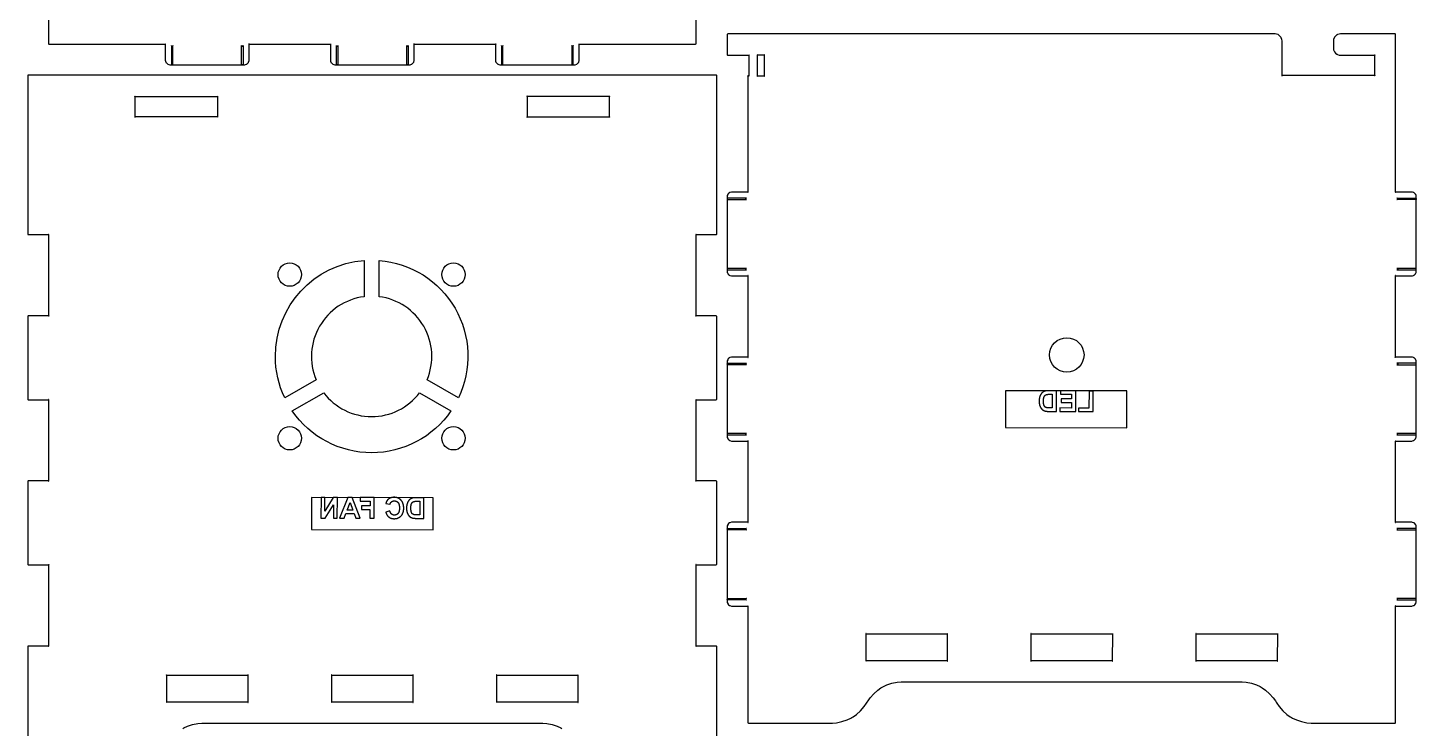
# Model space of a CAD drawing. Header units: millimetres. Extents: x 10 to 212, y 10 to 409.
# Drawn here: x 10 to 211.9, y 111 to 212.8 of the extents above; entities that cross this region are included whole.
import ezdxf

# ---------------------------------------------------------------- set-up
doc = ezdxf.new("R2010")
doc.units = ezdxf.units.MM
doc.layers.get('0').update_dxf_attribs({"linetype": 'CONTINUOUS'})

msp = doc.modelspace()

# ---------------------------------------------------------------- linework, layer by layer
for p, q in [((159.59, 160), (158.48, 160.01)), ((159.58, 157), (159.59, 160)), ((162.38, 160), (160.16, 160)), ((160.16, 160), (160.16, 159.49)), ((162.38, 157), (162.38, 160)), ((164.32, 159.97), (164.31, 157.5)), ((164.93, 159.97), (164.32, 159.97)), ((164.92, 156.99), (164.93, 159.97)), ((158.98, 157.51), (158.53, 157.51)), ((158.71, 159.5), (158.98, 159.5)), ((158.98, 159.5), (158.98, 157.51)), ((161.77, 157.5), (160.09, 157.51)), ((160.09, 157.51), (160.09, 157)), ((160.16, 159.49), (161.78, 159.49)), ((161.77, 158.83), (160.27, 158.83)), ((160.27, 158.83), (160.27, 158.32)), ((160.27, 158.32), (161.77, 158.32)), ((161.78, 159.49), (161.77, 158.83)), ((161.77, 158.32), (161.77, 157.5)), ((164.31, 157.5), (162.81, 157.5)), ((162.81, 157.5), (162.81, 157)), ((158.44, 157.01), (159.58, 157)), ((160.09, 157), (162.38, 157)), ((162.81, 157), (164.92, 156.99)), ((52.64, 144.49), (52.63, 141.49)), ((53.2, 144.49), (52.64, 144.49)), ((54.43, 144.49), (53.2, 142.49)), ((53.2, 142.49), (53.2, 144.49)), ((53.24, 141.49), (54.45, 143.44)), ((55.02, 144.48), (54.43, 144.49)), ((54.45, 143.44), (54.45, 141.49)), ((55.01, 141.48), (55.02, 144.48)), ((56.55, 144.48), (55.34, 141.48)), ((56.46, 142.67), (56.87, 143.78)), ((57.19, 144.48), (56.55, 144.48)), ((56.87, 143.78), (57.27, 142.67)), ((58.35, 141.48), (57.19, 144.48)), ((60.37, 144.47), (58.32, 144.48)), ((58.32, 144.48), (58.32, 143.97)), ((58.32, 143.97), (59.77, 143.97)), ((59.77, 143.97), (59.77, 143.26)), ((60.37, 141.47), (60.37, 144.47)), ((62.07, 143.64), (62.67, 143.5)), ((67.6, 144.45), (66.49, 144.46)), ((66.72, 143.95), (66.99, 143.95)), ((66.99, 143.95), (66.99, 141.96)), ((67.59, 141.45), (67.6, 144.45)), ((52.63, 141.49), (53.24, 141.49)), ((54.45, 141.49), (55.01, 141.48)), ((55.34, 141.48), (56, 141.48)), ((56, 141.48), (56.26, 142.16)), ((56.26, 142.16), (57.46, 142.16)), ((57.27, 142.67), (56.46, 142.67)), ((57.46, 142.16), (57.71, 141.48)), ((57.71, 141.48), (58.35, 141.48)), ((59.77, 143.26), (58.51, 143.26)), ((58.51, 143.26), (58.51, 142.75)), ((58.51, 142.75), (59.76, 142.75)), ((59.76, 142.75), (59.76, 141.47)), ((59.76, 141.47), (60.37, 141.47)), ((62.65, 142.57), (62.06, 142.38)), ((66.45, 141.46), (67.59, 141.45)), ((66.99, 141.96), (66.53, 141.96))]:
    msp.add_line(p, q)
for points in [[(13, 227.4), (13, 210.5), (13, 210.48), (13.03, 210.43), (13.08, 210.4), (13.1, 210.4), (30, 210.4), (30.01, 210.4), (30.04, 210.41), (30.04, 210.44), (30.01, 210.44), (30, 210.41), (30, 210.4), (30, 208.1), (30, 208.06), (30.02, 207.92), (30.08, 207.78), (30.09, 207.75), (30.11, 207.72), (30.21, 207.61), (30.32, 207.51), (30.35, 207.49), (30.38, 207.48), (30.52, 207.43), (30.65, 207.4), (30.7, 207.4), (31, 207.4), (41.2, 207.4), (41.18, 207.4), (41.13, 207.43), (41.1, 207.48), (41.1, 207.5), (41.1, 210.2), (41.1, 210.19), (41.11, 210.15), (41.11, 210.15), (41.12, 210.15), (41.15, 210.12), (41.15, 210.11), (41.15, 210.11), (41.19, 210.1), (41.2, 210.1), (41.21, 210.1), (41.25, 210.11), (41.25, 210.11), (41.25, 210.12), (41.28, 210.15), (41.29, 210.15), (41.29, 210.15), (41.3, 210.19), (41.3, 210.2), (41.3, 207.5), (41.3, 207.48), (41.27, 207.43), (41.22, 207.4), (41.2, 207.4), (41.5, 207.4), (41.54, 207.4), (41.68, 207.43), (41.82, 207.48), (41.85, 207.49), (41.88, 207.51), (41.99, 207.61), (42.09, 207.72), (42.11, 207.75), (42.12, 207.78), (42.2, 208.02), (42.2, 208.1), (42.2, 210.4), (54, 210.4), (54, 210.41), (54.01, 210.44), (54.04, 210.44), (54.04, 210.41), (54.01, 210.4), (54, 210.4), (54, 208.1), (54, 208.06), (54.02, 207.92), (54.08, 207.78), (54.09, 207.75), (54.11, 207.72), (54.21, 207.61), (54.32, 207.51), (54.35, 207.49), (54.38, 207.48), (54.52, 207.43), (54.65, 207.4), (54.7, 207.4), (55, 207.4), (54.98, 207.4), (54.93, 207.43), (54.9, 207.48), (54.9, 207.5), (54.9, 210.2), (54.9, 210.19), (54.91, 210.15), (54.91, 210.15), (54.91, 210.15), (54.95, 210.12), (54.95, 210.11), (54.95, 210.11), (54.99, 210.1), (55, 210.1), (55.01, 210.1), (55.05, 210.11), (55.05, 210.11), (55.05, 210.12), (55.08, 210.15), (55.09, 210.15), (55.09, 210.15), (55.1, 210.19), (55.1, 210.2), (55.1, 207.5), (55.1, 207.48), (55.07, 207.43), (55.02, 207.4), (55, 207.4), (65.2, 207.4), (65.18, 207.4), (65.13, 207.43), (65.1, 207.48), (65.1, 207.5), (65.1, 210.2), (65.1, 210.19), (65.11, 210.15), (65.11, 210.15), (65.11, 210.15), (65.15, 210.12), (65.15, 210.11), (65.15, 210.11), (65.19, 210.1), (65.2, 210.1), (65.21, 210.1), (65.25, 210.11), (65.25, 210.11), (65.25, 210.12), (65.28, 210.15), (65.29, 210.15), (65.29, 210.15), (65.3, 210.19), (65.3, 210.2), (65.3, 207.5), (65.3, 207.48), (65.27, 207.43), (65.22, 207.4), (65.2, 207.4), (65.5, 207.4), (65.59, 207.4), (65.82, 207.48), (65.85, 207.49), (65.88, 207.51), (65.99, 207.61), (66.09, 207.72), (66.11, 207.75), (66.12, 207.78), (66.2, 208.02), (66.2, 208.1), (66.2, 210.4), (78, 210.4), (78, 210.41), (78.01, 210.44), (78.04, 210.44), (78.04, 210.41), (78.01, 210.4), (78, 210.4), (78, 208.1), (78, 208.06), (78.02, 207.92), (78.08, 207.78), (78.09, 207.75), (78.11, 207.72), (78.21, 207.61), (78.32, 207.51), (78.35, 207.49), (78.38, 207.48), (78.52, 207.43), (78.65, 207.4), (78.7, 207.4), (79, 207.4), (79.02, 207.4), (79.07, 207.43), (79.1, 207.48), (79.1, 207.5), (79.1, 210.2), (79.1, 210.19), (79.09, 210.15), (79.09, 210.15), (79.08, 210.15), (79.05, 210.12), (79.05, 210.11), (79.05, 210.11), (79.01, 210.1), (79, 210.1), (78.99, 210.1), (78.95, 210.11), (78.95, 210.11), (78.95, 210.12), (78.91, 210.15), (78.91, 210.15), (78.91, 210.15), (78.9, 210.19), (78.9, 210.2), (78.9, 207.5), (78.9, 207.48), (78.93, 207.43), (78.98, 207.4), (79, 207.4), (89.2, 207.4), (89.5, 207.4), (89.59, 207.4), (89.82, 207.48), (89.85, 207.49), (89.88, 207.51), (89.99, 207.61), (90.09, 207.72), (90.11, 207.75), (90.12, 207.78), (90.2, 208.02), (90.2, 208.1), (90.2, 210.4), (90.19, 210.4), (90.16, 210.41), (90.16, 210.44), (90.18, 210.44), (90.2, 210.41), (90.2, 210.4), (107.1, 210.4), (107.12, 210.4), (107.17, 210.43), (107.2, 210.48), (107.2, 210.5), (107.2, 227.4)], [(110.2, 105.8), (110.2, 122.8), (110.2, 122.82), (110.17, 122.87), (110.12, 122.9), (110.1, 122.9), (107.2, 122.9), (107.2, 134.7), (107.2, 134.71), (107.19, 134.74), (107.16, 134.74), (107.16, 134.72), (107.19, 134.7), (107.2, 134.7), (110.1, 134.7), (110.12, 134.7), (110.17, 134.73), (110.2, 134.78), (110.2, 134.8), (110.2, 146.8), (110.2, 146.82), (110.17, 146.87), (110.12, 146.9), (110.1, 146.9), (107.2, 146.9), (107.2, 146.89), (107.19, 146.86), (107.16, 146.86), (107.16, 146.89), (107.19, 146.9), (107.2, 146.9), (107.2, 158.7), (107.19, 158.7), (107.16, 158.72), (107.16, 158.74), (107.19, 158.74), (107.2, 158.71), (107.2, 158.7), (110.1, 158.7), (110.12, 158.7), (110.17, 158.73), (110.2, 158.78), (110.2, 158.8), (110.2, 170.8), (110.2, 170.82), (110.17, 170.87), (110.12, 170.9), (110.1, 170.9), (107.2, 170.9), (107.2, 170.89), (107.19, 170.86), (107.16, 170.86), (107.16, 170.89), (107.19, 170.9), (107.2, 170.9), (107.2, 182.7), (110.1, 182.7), (110.12, 182.7), (110.17, 182.73), (110.2, 182.78), (110.2, 182.8), (110.2, 199.8), (110.2, 205.8), (110.2, 205.82), (110.17, 205.87), (110.12, 205.9), (110.1, 205.9), (107.1, 205.9), (70.1, 205.9), (50.1, 205.9), (13.1, 205.9), (10.1, 205.9), (10.08, 205.9), (10.03, 205.87), (10, 205.82), (10, 205.8), (10, 199.8), (10, 182.8), (10, 182.78), (10.03, 182.73), (10.08, 182.7), (10.1, 182.7), (13, 182.7), (13, 182.71), (13.01, 182.74), (13.04, 182.74), (13.04, 182.72), (13.01, 182.7), (13, 182.7), (13, 170.9), (13.01, 170.9), (13.04, 170.89), (13.04, 170.86), (13.01, 170.86), (13, 170.89), (13, 170.9), (10.1, 170.9), (10.08, 170.9), (10.03, 170.87), (10, 170.82), (10, 170.8), (10, 158.8), (10, 158.78), (10.03, 158.73), (10.08, 158.7), (10.1, 158.7), (13, 158.7), (13, 146.9), (10.1, 146.9), (10.08, 146.9), (10.03, 146.87), (10, 146.82), (10, 146.8), (10, 134.8), (10, 134.78), (10.03, 134.73), (10.08, 134.7), (10.1, 134.7), (13, 134.7), (13, 134.71), (13.01, 134.74), (13.04, 134.74), (13.04, 134.72), (13.01, 134.7), (13, 134.7), (13, 122.9), (13.01, 122.9), (13.04, 122.89), (13.04, 122.86), (13.01, 122.86), (13, 122.89), (13, 122.9), (10.1, 122.9), (10.08, 122.9), (10.03, 122.87), (10, 122.82), (10, 122.8), (10, 105.8)], [(32.54, 110.91), (32.71, 111.01), (33.24, 111.25), (33.96, 111.5), (34.72, 111.65), (35.3, 111.7), (35.49, 111.7), (84.71, 111.7), (84.9, 111.7), (85.48, 111.65), (86.23, 111.5), (86.96, 111.25), (87.49, 111.01), (87.66, 110.91)]]:
    msp.add_lwpolyline(points)
for points in [[(31.1, 207.48), (31.1, 207.5), (31.1, 210.2), (31.1, 210.19), (31.09, 210.15), (31.09, 210.15), (31.08, 210.15), (31.05, 210.12), (31.05, 210.11), (31.05, 210.11), (31.01, 210.1), (31, 210.1), (30.99, 210.1), (30.95, 210.11), (30.95, 210.11), (30.95, 210.12), (30.91, 210.15), (30.91, 210.15), (30.91, 210.15), (30.9, 210.19), (30.9, 210.2), (30.9, 207.5), (30.9, 207.48), (30.93, 207.43), (30.98, 207.4), (31, 207.4), (31.02, 207.4), (31.07, 207.43)], [(42.16, 210.44), (42.16, 210.41), (42.19, 210.4), (42.2, 210.4), (42.2, 210.41), (42.18, 210.44)], [(66.18, 210.44), (66.16, 210.44), (66.16, 210.41), (66.19, 210.4), (66.2, 210.4), (66.2, 210.41)], [(89.3, 210.2), (89.3, 210.19), (89.29, 210.15), (89.29, 210.15), (89.28, 210.15), (89.25, 210.12), (89.25, 210.11), (89.25, 210.11), (89.21, 210.1), (89.2, 210.1), (89.19, 210.1), (89.15, 210.11), (89.15, 210.11), (89.15, 210.12), (89.11, 210.15), (89.11, 210.15), (89.11, 210.15), (89.1, 210.19), (89.1, 210.2), (89.1, 207.5), (89.1, 207.48), (89.13, 207.43), (89.18, 207.4), (89.2, 207.4), (89.22, 207.4), (89.27, 207.43), (89.3, 207.48), (89.3, 207.5)], [(127.6, 111.75), (128.38, 111.91), (129.13, 112.16), (129.68, 112.42), (129.85, 112.52), (130.02, 112.62), (130.51, 112.96), (131.11, 113.49), (131.64, 114.09), (131.98, 114.58), (132.08, 114.75), (132.18, 114.92), (132.51, 115.39), (133.02, 115.97), (133.6, 116.48), (134.07, 116.81), (134.24, 116.91), (134.41, 117.01), (134.94, 117.25), (135.66, 117.5), (136.42, 117.65), (137, 117.7), (137.19, 117.7), (186.41, 117.7), (186.6, 117.7), (187.18, 117.65), (187.93, 117.5), (188.66, 117.25), (189.19, 117.01), (189.36, 116.91), (189.52, 116.81), (190, 116.48), (190.58, 115.97), (191.09, 115.39), (191.42, 114.92), (191.52, 114.75), (191.62, 114.58), (191.96, 114.09), (192.49, 113.49), (193.09, 112.96), (193.58, 112.62), (193.75, 112.52), (193.92, 112.42), (194.47, 112.16), (195.22, 111.91), (196, 111.75), (196.6, 111.7), (196.8, 111.7), (208.8, 111.7), (208.82, 111.7), (208.87, 111.73), (208.9, 111.78), (208.9, 111.8), (208.9, 128.7), (208.9, 128.71), (208.88, 128.74), (208.86, 128.74), (208.86, 128.72), (208.89, 128.7), (208.9, 128.7), (211.2, 128.7), (211.24, 128.7), (211.38, 128.72), (211.52, 128.78), (211.55, 128.79), (211.58, 128.81), (211.69, 128.91), (211.79, 129.02), (211.81, 129.05), (211.82, 129.08), (211.9, 129.32), (211.9, 129.4), (211.9, 129.7), (211.9, 139.9), (211.9, 140.2), (211.9, 140.25), (211.88, 140.38), (211.82, 140.52), (211.81, 140.55), (211.79, 140.58), (211.69, 140.69), (211.58, 140.79), (211.55, 140.81), (211.52, 140.82), (211.38, 140.88), (211.24, 140.9), (211.2, 140.9), (208.9, 140.9), (208.89, 140.9), (208.86, 140.89), (208.86, 140.86), (208.88, 140.86), (208.9, 140.89), (208.9, 140.9), (208.9, 152.7), (208.89, 152.7), (208.86, 152.72), (208.86, 152.74), (208.88, 152.74), (208.9, 152.71), (208.9, 152.7), (211.2, 152.7), (211.24, 152.7), (211.38, 152.73), (211.52, 152.78), (211.55, 152.79), (211.58, 152.81), (211.69, 152.91), (211.79, 153.02), (211.81, 153.05), (211.82, 153.08), (211.9, 153.32), (211.9, 153.4), (211.9, 153.7), (211.9, 153.72), (211.87, 153.77), (211.82, 153.8), (211.8, 153.8), (209.1, 153.8), (209.11, 153.8), (209.15, 153.79), (209.15, 153.79), (209.15, 153.78), (209.18, 153.75), (209.19, 153.75), (209.19, 153.75), (209.2, 153.71), (209.2, 153.7), (209.2, 153.69), (209.19, 153.65), (209.19, 153.65), (209.18, 153.65), (209.15, 153.62), (209.15, 153.61), (209.15, 153.61), (209.11, 153.6), (209.1, 153.6), (211.8, 153.6), (211.82, 153.6), (211.87, 153.63), (211.9, 153.68), (211.9, 153.7), (211.9, 163.9), (211.9, 164.2), (211.9, 164.25), (211.88, 164.38), (211.82, 164.52), (211.81, 164.55), (211.79, 164.58), (211.69, 164.69), (211.58, 164.79), (211.55, 164.81), (211.52, 164.82), (211.38, 164.88), (211.24, 164.9), (211.2, 164.9), (208.9, 164.9), (208.9, 164.89), (208.88, 164.86), (208.86, 164.86), (208.86, 164.89), (208.89, 164.9), (208.9, 164.9), (208.9, 176.7), (208.9, 176.71), (208.88, 176.74), (208.86, 176.74), (208.86, 176.72), (208.89, 176.7), (208.9, 176.7), (211.2, 176.7), (211.24, 176.7), (211.38, 176.72), (211.52, 176.78), (211.55, 176.79), (211.58, 176.81), (211.69, 176.91), (211.79, 177.02), (211.81, 177.05), (211.82, 177.08), (211.88, 177.22), (211.9, 177.36), (211.9, 177.4), (211.9, 177.7), (211.9, 187.9), (211.9, 187.88), (211.87, 187.83), (211.82, 187.8), (211.8, 187.8), (209.1, 187.8), (209.11, 187.8), (209.15, 187.81), (209.15, 187.81), (209.15, 187.82), (209.18, 187.85), (209.19, 187.85), (209.19, 187.85), (209.2, 187.89), (209.2, 187.9), (209.2, 187.91), (209.19, 187.95), (209.19, 187.95), (209.18, 187.96), (209.15, 187.99), (209.15, 187.99), (209.15, 187.99), (209.11, 188), (209.1, 188), (211.8, 188), (211.82, 188), (211.87, 187.97), (211.9, 187.92), (211.9, 187.9), (211.9, 188.2), (211.9, 188.25), (211.88, 188.38), (211.82, 188.52), (211.81, 188.55), (211.79, 188.58), (211.69, 188.69), (211.58, 188.79), (211.55, 188.81), (211.52, 188.82), (211.38, 188.88), (211.24, 188.9), (211.2, 188.9), (208.9, 188.9), (208.89, 188.9), (208.86, 188.89), (208.86, 188.86), (208.88, 188.86), (208.9, 188.89), (208.9, 188.9), (208.9, 205.8), (208.9, 211.8), (208.9, 211.82), (208.87, 211.87), (208.82, 211.9), (208.8, 211.9), (200.95, 211.9), (200.88, 211.9), (200.67, 211.86), (200.44, 211.78), (200.4, 211.75), (200.36, 211.73), (200.17, 211.58), (200.02, 211.39), (200, 211.35), (199.97, 211.31), (199.89, 211.09), (199.85, 210.87), (199.85, 210.8), (199.85, 209.88), (199.85, 209.81), (199.89, 209.59), (199.97, 209.37), (200, 209.33), (200.02, 209.28), (200.17, 209.1), (200.36, 208.95), (200.4, 208.92), (200.44, 208.9), (200.67, 208.81), (200.88, 208.78), (200.95, 208.78), (205.85, 208.78), (205.85, 208.79), (205.86, 208.82), (205.89, 208.81), (205.89, 208.79), (205.86, 208.78), (205.85, 208.78), (205.85, 205.82), (205.86, 205.82), (205.89, 205.81), (205.89, 205.79), (205.86, 205.78), (205.85, 205.82), (205.85, 205.82), (192.4, 205.82), (192.39, 205.82), (192.36, 205.81), (192.36, 205.79), (192.39, 205.78), (192.4, 205.82), (192.4, 205.82), (192.4, 210.8), (192.4, 210.87), (192.36, 211.09), (192.28, 211.31), (192.25, 211.35), (192.23, 211.39), (192.08, 211.58), (191.89, 211.73), (191.85, 211.75), (191.81, 211.78), (191.58, 211.86), (191.37, 211.9), (191.3, 211.9), (111.8, 211.9), (111.78, 211.9), (111.73, 211.87), (111.7, 211.82), (111.7, 211.8), (111.7, 208.88), (111.7, 208.86), (111.73, 208.81), (111.78, 208.78), (111.8, 208.78), (114.85, 208.78), (114.85, 205.82), (114.85, 205.82), (114.86, 205.78), (114.89, 205.79), (114.89, 205.81), (114.86, 205.82), (114.85, 205.82), (114.8, 205.82), (114.78, 205.82), (114.73, 205.8), (114.7, 205.74), (114.7, 205.72), (114.7, 205.8), (114.7, 188.9), (112.4, 188.9), (112.31, 188.9), (112.08, 188.82), (112.05, 188.81), (112.02, 188.79), (111.91, 188.69), (111.81, 188.58), (111.79, 188.55), (111.78, 188.52), (111.72, 188.38), (111.7, 188.25), (111.7, 188.2), (111.7, 187.9), (111.7, 177.7), (111.7, 177.68), (111.73, 177.63), (111.78, 177.6), (111.8, 177.6), (114.5, 177.6), (114.49, 177.6), (114.45, 177.61), (114.45, 177.61), (114.45, 177.62), (114.41, 177.65), (114.41, 177.65), (114.41, 177.65), (114.4, 177.69), (114.4, 177.7), (114.4, 177.71), (114.41, 177.75), (114.41, 177.75), (114.41, 177.75), (114.45, 177.79), (114.45, 177.79), (114.45, 177.79), (114.49, 177.8), (114.5, 177.8), (111.8, 177.8), (111.78, 177.8), (111.73, 177.77), (111.7, 177.72), (111.7, 177.7), (111.7, 177.4), (111.7, 177.36), (111.72, 177.22), (111.78, 177.08), (111.79, 177.05), (111.81, 177.02), (111.91, 176.91), (112.02, 176.81), (112.05, 176.79), (112.08, 176.78), (112.32, 176.7), (112.4, 176.7), (114.7, 176.7), (114.71, 176.7), (114.74, 176.72), (114.74, 176.74), (114.71, 176.74), (114.7, 176.71), (114.7, 176.7), (114.7, 164.9), (114.7, 164.89), (114.71, 164.86), (114.74, 164.86), (114.74, 164.89), (114.71, 164.9), (114.7, 164.9), (112.4, 164.9), (112.31, 164.9), (112.08, 164.82), (112.05, 164.81), (112.02, 164.79), (111.91, 164.69), (111.81, 164.58), (111.79, 164.55), (111.78, 164.52), (111.72, 164.38), (111.7, 164.25), (111.7, 164.2), (111.7, 163.9), (111.7, 163.92), (111.73, 163.97), (111.78, 164), (111.8, 164), (114.5, 164), (114.49, 164), (114.45, 163.99), (114.45, 163.99), (114.45, 163.99), (114.41, 163.95), (114.41, 163.95), (114.41, 163.95), (114.4, 163.91), (114.4, 163.9), (114.4, 163.89), (114.41, 163.85), (114.41, 163.85), (114.41, 163.85), (114.45, 163.82), (114.45, 163.81), (114.45, 163.81), (114.49, 163.8), (114.5, 163.8), (111.8, 163.8), (111.78, 163.8), (111.73, 163.83), (111.7, 163.88), (111.7, 163.9), (111.7, 153.7), (111.7, 153.68), (111.73, 153.63), (111.78, 153.6), (111.8, 153.6), (114.5, 153.6), (114.49, 153.6), (114.45, 153.61), (114.45, 153.61), (114.45, 153.62), (114.41, 153.65), (114.41, 153.65), (114.41, 153.65), (114.4, 153.69), (114.4, 153.7), (114.4, 153.71), (114.41, 153.75), (114.41, 153.75), (114.41, 153.75), (114.45, 153.78), (114.45, 153.79), (114.45, 153.79), (114.49, 153.8), (114.5, 153.8), (111.8, 153.8), (111.78, 153.8), (111.73, 153.77), (111.7, 153.72), (111.7, 153.7), (111.7, 153.4), (111.7, 153.36), (111.72, 153.22), (111.78, 153.08), (111.79, 153.05), (111.81, 153.02), (111.91, 152.91), (112.02, 152.81), (112.05, 152.79), (112.08, 152.78), (112.32, 152.7), (112.4, 152.7), (114.7, 152.7), (114.71, 152.7), (114.74, 152.72), (114.74, 152.74), (114.71, 152.74), (114.7, 152.71), (114.7, 152.7), (114.7, 140.9), (112.4, 140.9), (112.31, 140.9), (112.08, 140.82), (112.05, 140.81), (112.02, 140.79), (111.91, 140.69), (111.81, 140.58), (111.79, 140.55), (111.78, 140.52), (111.72, 140.38), (111.7, 140.25), (111.7, 140.2), (111.7, 139.9), (111.7, 139.92), (111.73, 139.97), (111.78, 140), (111.8, 140), (114.5, 140), (114.49, 140), (114.45, 139.99), (114.45, 139.99), (114.45, 139.99), (114.41, 139.96), (114.41, 139.95), (114.41, 139.95), (114.4, 139.91), (114.4, 139.9), (114.4, 139.89), (114.41, 139.85), (114.41, 139.85), (114.41, 139.85), (114.45, 139.82), (114.45, 139.81), (114.45, 139.81), (114.49, 139.8), (114.5, 139.8), (111.8, 139.8), (111.78, 139.8), (111.73, 139.83), (111.7, 139.88), (111.7, 139.9), (111.7, 129.7), (111.7, 129.72), (111.73, 129.77), (111.78, 129.8), (111.8, 129.8), (114.5, 129.8), (114.49, 129.8), (114.45, 129.79), (114.45, 129.79), (114.45, 129.78), (114.41, 129.75), (114.41, 129.75), (114.41, 129.75), (114.4, 129.71), (114.4, 129.7), (114.4, 129.69), (114.41, 129.65), (114.41, 129.65), (114.41, 129.65), (114.45, 129.62), (114.45, 129.61), (114.45, 129.61), (114.49, 129.6), (114.5, 129.6), (111.8, 129.6), (111.78, 129.6), (111.73, 129.63), (111.7, 129.68), (111.7, 129.7), (111.7, 129.4), (111.7, 129.36), (111.72, 129.22), (111.78, 129.08), (111.79, 129.05), (111.81, 129.02), (111.91, 128.91), (112.02, 128.81), (112.05, 128.79), (112.08, 128.78), (112.32, 128.7), (112.4, 128.7), (114.7, 128.7), (114.7, 128.71), (114.71, 128.74), (114.74, 128.74), (114.74, 128.72), (114.71, 128.7), (114.7, 128.7), (114.7, 111.8), (114.7, 111.78), (114.73, 111.73), (114.78, 111.7), (114.8, 111.7), (126.8, 111.7), (127, 111.7)], [(114.85, 208.78), (114.86, 208.78), (114.89, 208.79), (114.89, 208.81), (114.86, 208.82), (114.85, 208.79)], [(116.09, 208.85), (116.1, 208.85), (116.1, 208.86), (116.08, 208.89), (116.06, 208.89), (116.06, 208.87)], [(116.1, 208.85), (116.6, 208.85), (117.1, 208.85), (117.1, 205.75), (116.1, 205.75)], [(117.11, 208.85), (117.14, 208.87), (117.14, 208.89), (117.11, 208.89), (117.1, 208.86), (117.1, 208.85)], [(116.08, 205.71), (116.1, 205.74), (116.1, 205.75), (116.09, 205.75), (116.06, 205.74), (116.06, 205.71)], [(117.11, 205.71), (117.14, 205.71), (117.14, 205.74), (117.11, 205.75), (117.1, 205.75), (117.1, 205.74)], [(25.62, 199.83), (25.62, 202.78), (25.61, 202.78), (25.58, 202.79), (25.59, 202.81), (25.61, 202.82), (25.62, 202.79), (25.62, 202.78), (31.6, 202.78), (37.58, 202.78), (37.58, 199.83)], [(37.58, 202.78), (37.58, 202.78), (37.62, 202.79), (37.61, 202.81), (37.59, 202.82), (37.58, 202.79)], [(82.63, 199.81), (82.63, 199.83), (94.57, 199.83), (94.57, 199.81), (94.59, 199.78), (94.61, 199.79), (94.62, 199.81), (94.58, 199.83), (94.57, 199.83), (94.57, 202.78), (88.6, 202.78), (82.63, 202.78), (82.63, 202.79), (82.61, 202.82), (82.59, 202.81), (82.58, 202.79), (82.61, 202.78), (82.63, 202.78), (82.63, 199.83), (82.61, 199.83), (82.58, 199.81), (82.59, 199.79), (82.61, 199.78)], [(94.59, 202.82), (94.57, 202.79), (94.57, 202.78), (94.58, 202.78), (94.62, 202.79), (94.61, 202.81)], [(25.62, 199.83), (25.61, 199.83), (25.58, 199.81), (25.59, 199.79), (25.61, 199.78), (25.62, 199.81)], [(37.58, 199.83), (37.58, 199.81), (37.59, 199.78), (37.61, 199.79), (37.62, 199.81), (37.58, 199.83)], [(114.41, 187.85), (114.41, 187.85), (114.4, 187.89), (114.4, 187.9), (114.4, 187.91), (114.41, 187.95), (114.41, 187.95), (114.41, 187.96), (114.45, 187.99), (114.45, 187.99), (114.45, 187.99), (114.49, 188), (114.5, 188), (111.8, 188), (111.78, 188), (111.73, 187.97), (111.7, 187.92), (111.7, 187.9), (111.7, 187.88), (111.73, 187.83), (111.78, 187.8), (111.8, 187.8), (114.5, 187.8), (114.49, 187.8), (114.45, 187.81), (114.45, 187.81), (114.45, 187.82), (114.41, 187.85)], [(114.71, 188.86), (114.74, 188.86), (114.74, 188.89), (114.71, 188.9), (114.7, 188.9), (114.7, 188.89)], [(107.19, 182.7), (107.2, 182.7), (107.2, 182.71), (107.19, 182.74), (107.16, 182.74), (107.16, 182.72)], [(209.15, 177.61), (209.11, 177.6), (209.1, 177.6), (211.8, 177.6), (211.82, 177.6), (211.87, 177.63), (211.9, 177.68), (211.9, 177.7), (211.9, 177.72), (211.87, 177.77), (211.82, 177.8), (211.8, 177.8), (209.1, 177.8), (209.11, 177.8), (209.15, 177.79), (209.15, 177.79), (209.15, 177.79), (209.18, 177.75), (209.19, 177.75), (209.19, 177.75), (209.2, 177.71), (209.2, 177.7), (209.2, 177.69), (209.19, 177.65), (209.19, 177.65), (209.18, 177.65), (209.15, 177.62), (209.15, 177.61)], [(209.1, 164), (209.11, 164), (209.15, 163.99), (209.15, 163.99), (209.15, 163.99), (209.18, 163.95), (209.19, 163.95), (209.19, 163.95), (209.2, 163.91), (209.2, 163.9), (209.2, 163.89), (209.19, 163.85), (209.19, 163.85), (209.18, 163.85), (209.15, 163.82), (209.15, 163.81), (209.15, 163.81), (209.11, 163.8), (209.1, 163.8), (211.8, 163.8), (211.82, 163.8), (211.87, 163.83), (211.9, 163.88), (211.9, 163.9), (211.9, 163.92), (211.87, 163.97), (211.82, 164), (211.8, 164)], [(152.15, 154.65), (169.82, 154.6), (169.84, 159.98), (152.16, 160.02)], [(13, 158.7), (13.01, 158.7), (13.04, 158.72), (13.04, 158.74), (13.01, 158.74), (13, 158.71)], [(13, 146.89), (13.01, 146.86), (13.04, 146.86), (13.04, 146.89), (13.01, 146.9), (13, 146.9)], [(51.27, 139.82), (68.94, 139.78), (68.95, 144.45), (51.28, 144.49)], [(114.7, 140.89), (114.71, 140.86), (114.74, 140.86), (114.74, 140.89), (114.71, 140.9), (114.7, 140.9)], [(211.87, 139.97), (211.82, 140), (211.8, 140), (209.1, 140), (209.11, 140), (209.15, 139.99), (209.15, 139.99), (209.15, 139.99), (209.18, 139.96), (209.19, 139.95), (209.19, 139.95), (209.2, 139.91), (209.2, 139.9), (209.2, 139.89), (209.19, 139.85), (209.19, 139.85), (209.18, 139.85), (209.15, 139.82), (209.15, 139.81), (209.15, 139.81), (209.11, 139.8), (209.1, 139.8), (211.8, 139.8), (211.82, 139.8), (211.87, 139.83), (211.9, 139.88), (211.9, 139.9), (211.9, 139.92)], [(211.87, 129.77), (211.82, 129.8), (211.8, 129.8), (209.1, 129.8), (209.11, 129.8), (209.15, 129.79), (209.15, 129.79), (209.15, 129.78), (209.18, 129.75), (209.19, 129.75), (209.19, 129.75), (209.2, 129.71), (209.2, 129.7), (209.2, 129.69), (209.19, 129.65), (209.19, 129.65), (209.18, 129.65), (209.15, 129.62), (209.15, 129.61), (209.15, 129.61), (209.11, 129.6), (209.1, 129.6), (211.8, 129.6), (211.82, 129.6), (211.87, 129.63), (211.9, 129.68), (211.9, 129.7), (211.9, 129.72)], [(137.8, 120.73), (131.9, 120.73), (131.9, 120.72), (131.88, 120.69), (131.86, 120.69), (131.86, 120.71), (131.89, 120.73), (131.9, 120.73), (131.91, 124.67), (143.71, 124.67), (143.7, 120.73)], [(131.87, 124.69), (131.9, 124.67), (131.91, 124.67), (131.91, 124.69), (131.9, 124.72), (131.87, 124.71)], [(143.72, 124.67), (143.75, 124.69), (143.75, 124.71), (143.72, 124.72), (143.71, 124.69), (143.71, 124.67)], [(155.9, 120.73), (155.91, 124.67), (155.91, 124.69), (155.9, 124.72), (155.87, 124.71), (155.87, 124.69), (155.9, 124.67), (155.91, 124.67), (167.71, 124.67), (167.7, 120.73), (167.7, 120.72), (167.71, 120.69), (167.74, 120.69), (167.74, 120.71), (167.71, 120.73), (167.7, 120.73), (161.8, 120.73)], [(167.71, 124.67), (167.72, 124.67), (167.75, 124.69), (167.75, 124.71), (167.72, 124.72), (167.71, 124.69)], [(179.91, 124.67), (179.91, 124.69), (179.9, 124.72), (179.87, 124.71), (179.87, 124.69), (179.9, 124.67)], [(185.8, 120.73), (179.9, 120.73), (179.91, 124.67), (191.71, 124.67), (191.71, 124.69), (191.72, 124.72), (191.75, 124.71), (191.75, 124.69), (191.72, 124.67), (191.71, 124.67), (191.7, 120.73)], [(107.2, 122.89), (107.2, 122.9), (107.19, 122.9), (107.16, 122.89), (107.16, 122.86), (107.19, 122.86)], [(143.71, 120.69), (143.74, 120.69), (143.74, 120.71), (143.71, 120.73), (143.7, 120.73), (143.7, 120.72)], [(155.89, 120.73), (155.86, 120.71), (155.86, 120.69), (155.88, 120.69), (155.9, 120.72), (155.9, 120.73)], [(179.88, 120.69), (179.9, 120.72), (179.9, 120.73), (179.89, 120.73), (179.86, 120.71), (179.86, 120.69)], [(191.71, 120.69), (191.74, 120.69), (191.74, 120.71), (191.71, 120.73), (191.7, 120.73), (191.7, 120.72)], [(36.1, 114.72), (30.2, 114.72), (30.2, 118.67), (30.19, 118.67), (30.16, 118.69), (30.16, 118.71), (30.18, 118.72), (30.2, 118.69), (30.2, 118.67), (42.01, 118.67), (42.04, 118.69), (42.04, 118.71), (42.01, 118.72), (42, 118.69), (42, 118.62), (42, 114.72)], [(54.2, 118.67), (54.2, 118.69), (54.18, 118.72), (54.16, 118.71), (54.16, 118.69), (54.19, 118.67)], [(54.16, 114.71), (54.16, 114.69), (54.18, 114.68), (54.2, 114.72), (54.2, 114.72), (54.2, 118.67), (66, 118.67), (66, 114.72), (66, 114.72), (66.01, 114.68), (66.04, 114.69), (66.04, 114.71), (66.01, 114.72), (66, 114.72), (60.1, 114.72), (54.2, 114.72), (54.19, 114.72)], [(66, 118.67), (66.01, 118.67), (66.04, 118.69), (66.04, 118.71), (66.01, 118.72), (66, 118.69)], [(78.19, 118.67), (78.2, 118.67), (78.2, 118.69), (78.18, 118.72), (78.16, 118.71), (78.16, 118.69)], [(78.2, 114.72), (78.2, 118.67), (90, 118.67), (90, 118.69), (90.01, 118.72), (90.04, 118.71), (90.04, 118.69), (90.01, 118.67), (90, 118.67), (90, 114.72), (84.1, 114.72)], [(30.2, 114.72), (30.2, 114.72), (30.19, 114.72), (30.16, 114.71), (30.16, 114.69), (30.18, 114.68)], [(42.01, 114.72), (42, 114.72), (42, 114.72), (42.01, 114.68), (42.04, 114.69), (42.04, 114.71)], [(78.18, 114.68), (78.2, 114.72), (78.2, 114.72), (78.19, 114.72), (78.16, 114.71), (78.16, 114.69)], [(90, 114.72), (90, 114.72), (90.01, 114.68), (90.04, 114.69), (90.04, 114.71), (90.01, 114.72)]]:
    msp.add_lwpolyline(points, close=True)
for points in [[(46, 165, -0.39136), (58.9, 178.96), (58.9, 173.68, 0.496165), (51.93, 161.61), (47.36, 158.97, -0.111698)], [(72.64, 158.97), (68.07, 161.61, 0.496165), (61.1, 173.68), (61.1, 178.96, -0.526054)], [(53.03, 159.71, 0.496165), (66.97, 159.71), (71.54, 157.07, -0.526054), (48.46, 157.07)]]:
    msp.add_lwpolyline(points, format="xyb", close=True)
for centre, radius in [((48.1, 176.9), 1.7), ((71.9, 176.9), 1.7), ((161.09, 165.22), 2.5), ((48.1, 153.1), 1.7), ((71.9, 153.1), 1.7)]:
    msp.add_circle(centre, radius)
for points in [[(157.46, 159.67), (157.27, 159.48), (157.17, 159.19)], [(157.91, 159.95), (157.65, 159.87), (157.46, 159.67)], [(158.48, 160.01), (158.11, 160.01), (157.91, 159.95)], [(157.17, 159.19), (157.07, 158.9), (157.07, 158.48)], [(157.07, 158.48), (157.07, 158.11), (157.16, 157.84)], [(157.16, 157.84), (157.27, 157.51), (157.48, 157.31)], [(157.7, 158.51), (157.7, 158.85), (157.76, 159.04)], [(157.76, 157.96), (157.7, 158.16), (157.7, 158.51)], [(157.76, 159.04), (157.82, 159.23), (157.93, 159.33)], [(157.91, 157.67), (157.82, 157.75), (157.76, 157.96)], [(158.16, 157.54), (158.01, 157.58), (157.91, 157.67)], [(157.93, 159.33), (158.04, 159.43), (158.21, 159.47)], [(158.53, 157.51), (158.27, 157.51), (158.16, 157.54)], [(158.21, 159.47), (158.34, 159.5), (158.71, 159.5)], [(157.48, 157.31), (157.64, 157.16), (157.91, 157.07)], [(157.91, 157.07), (158.11, 157.01), (158.44, 157.01)], [(62.38, 144.19), (62.17, 144), (62.07, 143.64)], [(63.27, 144.52), (62.72, 144.52), (62.38, 144.19)], [(62.67, 143.5), (62.72, 143.73), (62.89, 143.86)], [(62.89, 143.86), (63.06, 144), (63.3, 144)], [(64.29, 144.1), (63.9, 144.51), (63.27, 144.52)], [(63.3, 144), (63.64, 144), (63.84, 143.76)], [(63.84, 143.76), (64.05, 143.52), (64.05, 142.98)], [(64.67, 142.93), (64.67, 143.68), (64.29, 144.1)], [(65.18, 143.64), (65.08, 143.35), (65.08, 142.93)], [(65.47, 144.13), (65.28, 143.93), (65.18, 143.64)], [(65.92, 144.4), (65.66, 144.32), (65.47, 144.13)], [(65.71, 142.96), (65.71, 143.3), (65.77, 143.49)], [(65.77, 143.49), (65.83, 143.68), (65.94, 143.78)], [(66.49, 144.46), (66.12, 144.46), (65.92, 144.4)], [(65.94, 143.78), (66.05, 143.88), (66.22, 143.92)], [(66.22, 143.92), (66.35, 143.95), (66.72, 143.95)], [(62.06, 142.38), (62.19, 141.89), (62.51, 141.65)], [(62.51, 141.65), (62.82, 141.41), (63.3, 141.41)], [(62.89, 142.09), (62.72, 142.24), (62.65, 142.57)], [(63.31, 141.93), (63.07, 141.93), (62.89, 142.09)], [(63.3, 141.41), (63.9, 141.41), (64.29, 141.82)], [(63.84, 142.17), (63.64, 141.93), (63.31, 141.93)], [(64.05, 142.98), (64.05, 142.41), (63.84, 142.17)], [(64.29, 141.82), (64.67, 142.23), (64.67, 142.93)], [(65.08, 142.93), (65.08, 142.56), (65.17, 142.29)], [(65.17, 142.29), (65.28, 141.97), (65.49, 141.76)], [(65.49, 141.76), (65.65, 141.61), (65.92, 141.52)], [(65.77, 142.41), (65.71, 142.61), (65.71, 142.96)], [(65.92, 142.12), (65.83, 142.21), (65.77, 142.41)], [(66.17, 141.99), (66.02, 142.03), (65.92, 142.12)], [(65.92, 141.52), (66.12, 141.46), (66.45, 141.46)], [(66.53, 141.96), (66.28, 141.96), (66.17, 141.99)]]:
    msp.add_open_spline(points, degree=2)

doc.saveas('drawing.dxf')
